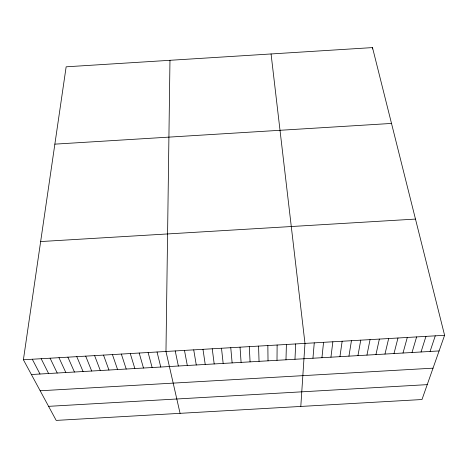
<?xml version="1.0" encoding="UTF-8"?>
<svg xmlns="http://www.w3.org/2000/svg" width="468" height="468" viewBox="0 0 468 468"><rect width="100%" height="100%" fill="white"/><g stroke="black" fill="none" stroke-linecap="round" stroke-linejoin="round"><path stroke-width="0.7" d="M277.003 360.313L277.126 345.015M169.972 60.302L165.97 351.474L180.081 413.338M285.983 359.793L286.404 344.477M294.969 359.272L295.688 343.939M300.801 406.446L304.978 343.401L271.071 53.96M312.952 358.231L314.262 342.863M321.943 357.71L323.558 342.319M330.94 357.189L332.853 341.78M372.323 49L372.505 47.596L66.146 66.813L23.4 359.752L56.189 420.404L421.99 399.526L444.6 335.293L372.505 47.596M339.938 356.675L342.149 341.242M348.941 356.154L351.45 340.698M357.944 355.633L360.752 340.16M366.947 355.107L370.053 339.622M375.956 354.586L379.367 339.078M384.971 354.065L388.674 338.54M393.986 353.545L397.987 337.995M403.001 353.024L407.306 337.457M412.021 352.503L416.625 336.913M421.042 351.983L425.95 336.375M430.069 351.456L435.275 335.831M54.861 144.144L391.511 123.435M40.646 241.558L415.479 219.082M23.4 359.752L444.6 335.293M31.379 374.517L439.095 350.936M40.172 390.78L433.029 368.164M48.584 406.341L427.231 384.637M32.292 359.237L39.991 374.02M41.184 358.722L48.602 373.522M50.082 358.207L57.213 373.025M58.98 357.687L65.83 372.528M67.883 357.172L74.447 372.025M76.787 356.651L83.07 371.528M85.697 356.136L91.693 371.03M94.606 355.621L100.316 370.533M103.516 355.101L108.945 370.03M112.431 354.586L117.573 369.533M121.347 354.065L126.208 369.036M130.268 353.545L134.843 368.532M139.189 353.03L143.483 368.035M148.116 352.509L152.123 367.532M157.043 351.995L160.764 367.035M175.219 350.936L178.361 366.017M184.468 350.397L187.317 365.496M193.723 349.859L196.273 364.981M202.977 349.327L205.23 364.461M212.238 348.789L214.192 363.946M221.499 348.25L223.16 363.425M230.765 347.712L232.128 362.905M240.031 347.174L241.096 362.39M249.298 346.636L250.07 361.869M258.57 346.098L259.044 361.349M267.848 345.554L268.024 360.834"/></g></svg>
